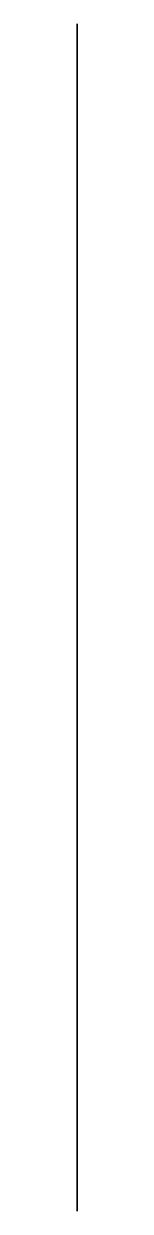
# Model space of a CAD drawing. Header units: centimetres. Extents: x 0 to 0, y -6.2 to 6.9.
import ezdxf

# ---------------------------------------------------------------- set-up
doc = ezdxf.new("R2010")
doc.units = ezdxf.units.CM
doc.header["$MEASUREMENT"] = 0
doc.layers.add('intermediate v19_Sketch1', color=7, linetype='Continuous')

msp = doc.modelspace()

# ---------------------------------------------------------------- linework, layer by layer
at = {"layer": 'intermediate v19_Sketch1'}
for p, q in [((0, 6.25, 1), (0, 6.85, 1)), ((0, 6.85, 1), (0, 6.85, -1)), ((0, 6.85, -3), (0, 6.85, -5)), ((0, 6.25, -3), (0, 6.85, -3)), ((0, 6.85, 5), (0, 6.85, 3)), ((0, 6.85, -5), (0, 6.25, -5)), ((0, 6.85, 3), (0, 6.25, 3)), ((0, 6.85, -1), (0, 6.25, -1)), ((0, 6.25, 5), (0, 6.85, 5)), ((0, 6.25, -6), (0, -6.25, -6)), ((0, 6.25, 3), (0, 6.25, 1)), ((0, 6.25, 6), (0, 6.25, 5)), ((0, 6.25, 5), (0, 6.25, -5)), ((0, 6.25, -1), (0, 6.25, -3)), ((0, -6.25, 6), (0, 6.25, 6)), ((0, 6.25, -5), (0, 6.25, -6)), ((0, 2.25, -2), (0, 5.25, -2)), ((0, 5.25, -5), (0, -5.25, -5)), ((0, -5.25, -3), (0, 5.25, -3)), ((0, 5.25, -3), (0, 5.25, -5)), ((0, 5.25, 5), (0, 2.25, 5)), ((0, 5.25, -2), (0, 5.25, 5)), ((0, 2.25, 5), (0, 2.25, -2)), ((0, -2.25, 5), (0, -5.25, 5)), ((0, -5.25, -2), (0, -2.25, -2)), ((0, -2.25, -2), (0, -2.25, 5)), ((0, -5.25, 5), (0, -5.25, -2)), ((0, -5.25, -5), (0, -5.25, -3)), ((0, -6.25, -6), (0, -6.25, 6))]:
    msp.add_line(p, q, dxfattribs=at)
at = {"layer": 'intermediate v19_Sketch1', "extrusion": (1, 0, 0)}
msp.add_circle((0, 0), 0.725, dxfattribs=at)
at = {"layer": 'intermediate v19_Sketch1'}
msp.add_point((0, 0), dxfattribs=at)

doc.saveas('drawing.dxf')
